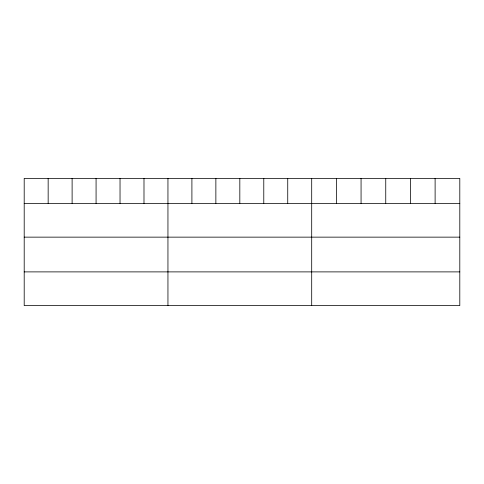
<?xml version="1.0" encoding="UTF-8"?>
<svg xmlns="http://www.w3.org/2000/svg" width="484" height="484" viewBox="0 0 484 484"><rect width="100%" height="100%" fill="white"/><g stroke="black" fill="none" stroke-linecap="round" stroke-linejoin="round"><path stroke-width="0.73" d="M459.8 203.419L459.8 305.604L24.2 305.604L24.2 178.396L459.8 178.396L459.8 203.419L24.2 203.419M24.2 237.142L459.8 237.142M24.2 271.887L459.8 271.887M435.116 178.396L435.116 203.419M410.432 178.396L410.432 203.419M385.748 178.396L385.748 203.419M361.064 178.396L361.064 203.419M336.38 178.396L336.38 203.419M311.696 178.396L311.696 305.604M287.738 178.396L287.738 203.419M263.78 178.396L263.78 203.419M239.822 178.396L239.822 203.419M215.864 178.396L215.864 203.419M191.906 178.396L191.906 203.419M167.948 178.396L167.948 305.604M143.99 178.396L143.99 203.419M120.032 178.396L120.032 203.419M96.074 178.396L96.074 203.419M72.116 178.396L72.116 203.419M48.158 178.396L48.158 203.419"/></g></svg>
